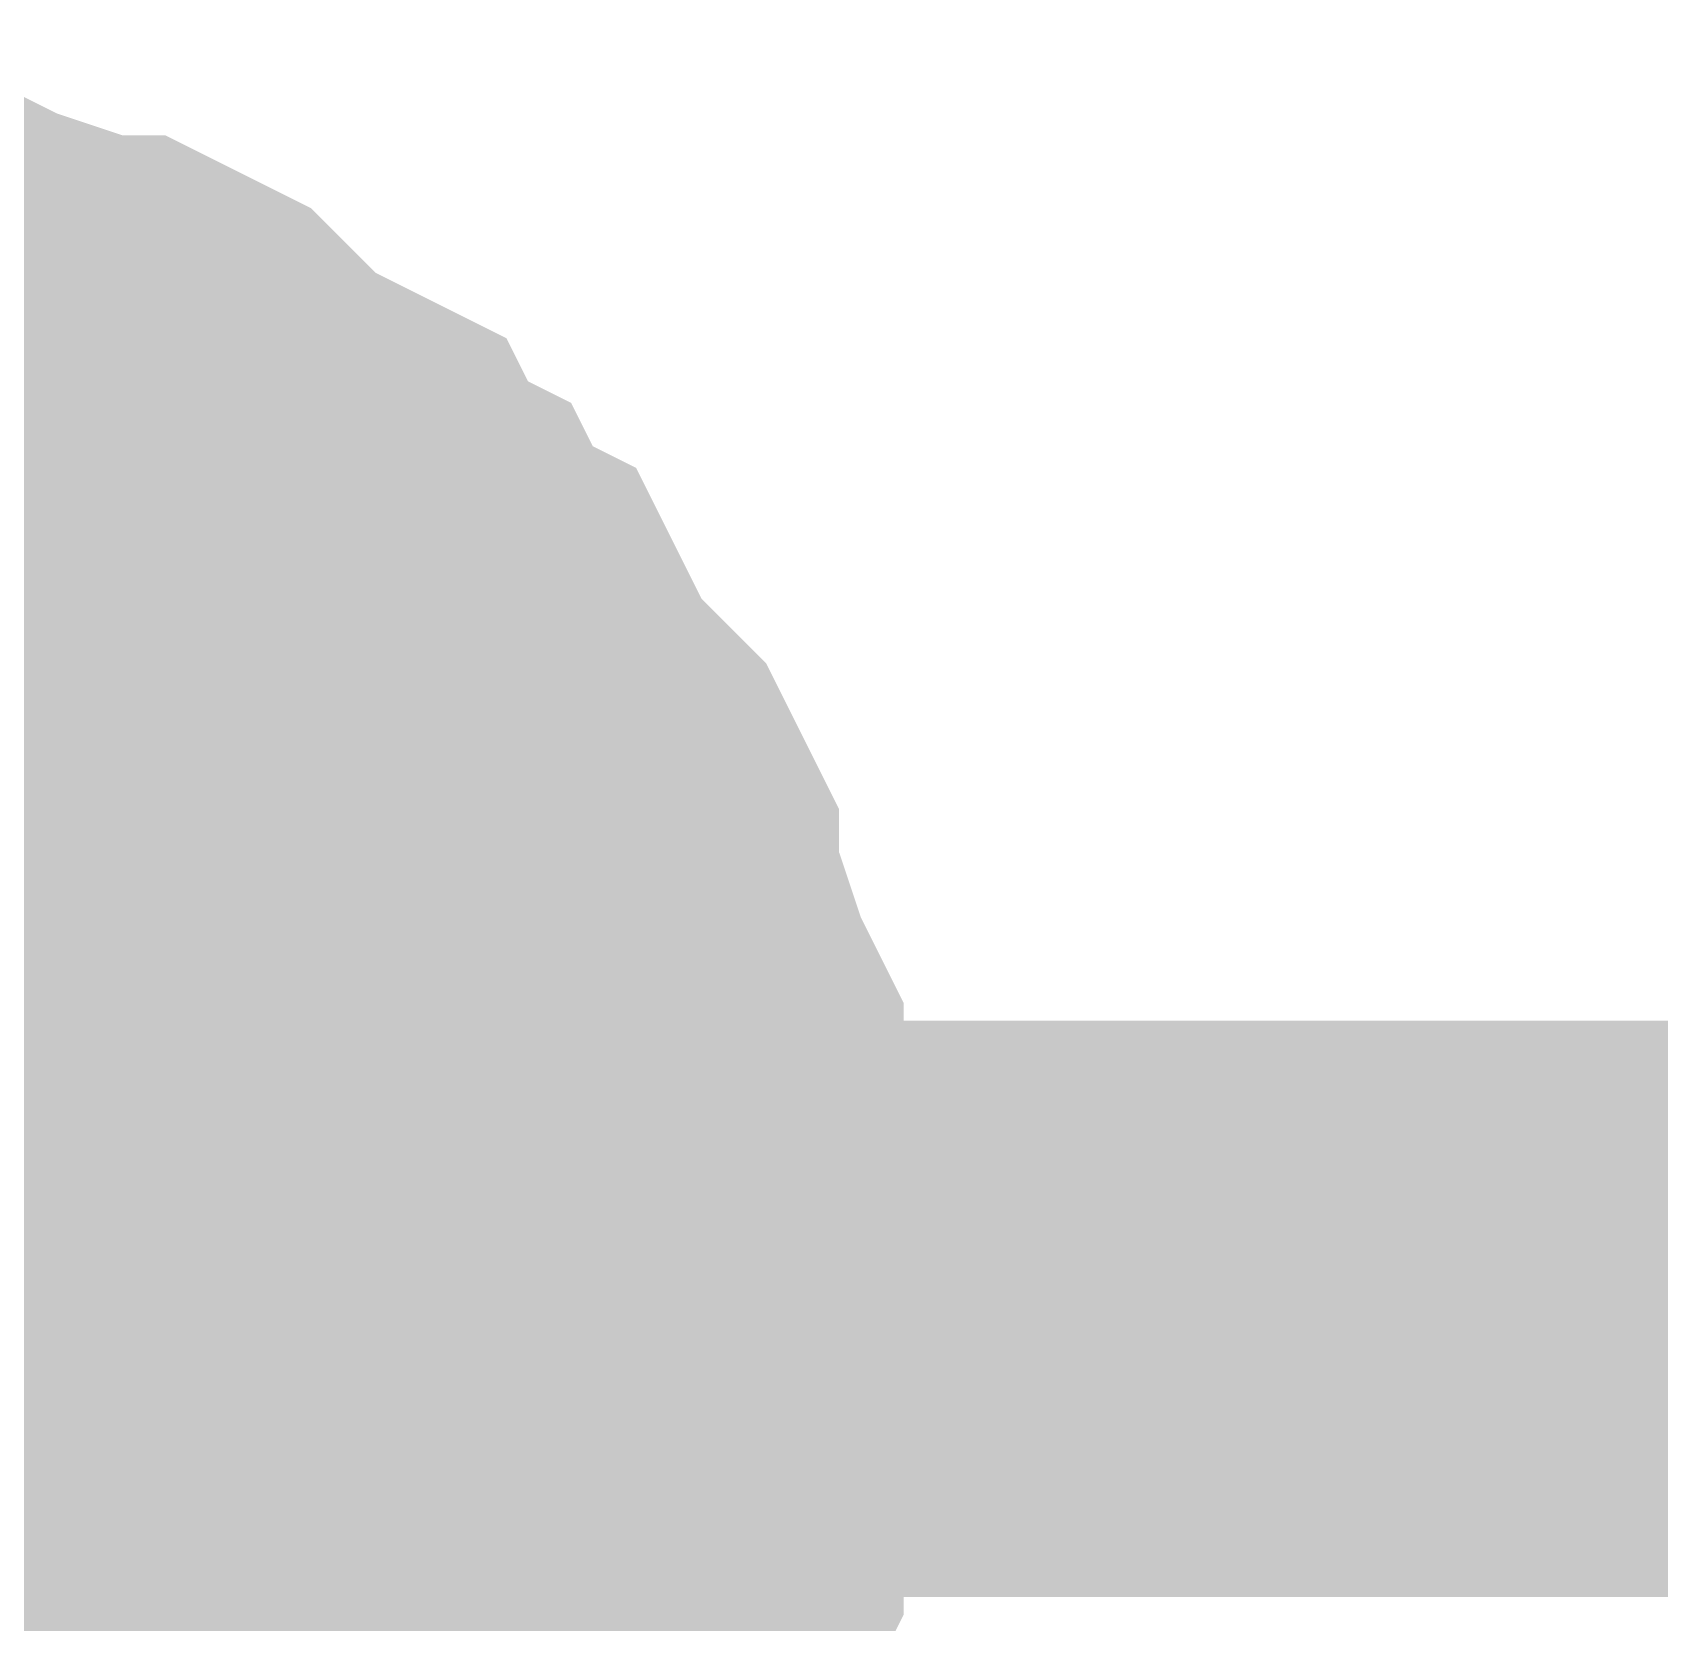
# Model space of a CAD drawing. Header units: inches. Extents: x 0 to 432, y 0 to 280.
# Drawn here: x 99.257 to 100.104, y 147.151 to 147.978 of the extents above; entities that cross this region are included whole.
import ezdxf

# ---------------------------------------------------------------- set-up
doc = ezdxf.new("R2010")
doc.units = ezdxf.units.IN
doc.layers.add('Sheet', color=255, linetype='Continuous')

msp = doc.modelspace()

# ---------------------------------------------------------------- linework, layer by layer
at = {"layer": 'Sheet'}
for points in [[(127.00859, 152.38979, 0.29972, 0.29972, 0), (127.00859, 147.31387, 0.29972, 0.29972, 0), (99.06647, 147.31387, 0.29972, 0.29972, 0)], [(99.08894, 147.81922, 0.29972, 0.29972, 0), (99.12263, 147.81922, 0.29972, 0.29972, 0), (99.14509, 147.80799, 0.29972, 0.29972, 0), (99.16755, 147.80799, 0.29972, 0.29972, 0), (99.19001, 147.80799, 0.29972, 0.29972, 0), (99.21247, 147.79676, 0.29972, 0.29972, 0), (99.24617, 147.78553, 0.29972, 0.29972, 0), (99.26863, 147.7743, 0.29972, 0.29972, 0), (99.29109, 147.7743, 0.29972, 0.29972, 0), (99.31355, 147.76307, 0.29972, 0.29972, 0), (99.32478, 147.75184, 0.29972, 0.29972, 0), (99.34724, 147.72938, 0.29972, 0.29972, 0), (99.3697, 147.71815, 0.29972, 0.29972, 0), (99.39217, 147.70692, 0.29972, 0.29972, 0), (99.4034, 147.68446, 0.29972, 0.29972, 0), (99.42586, 147.67323, 0.29972, 0.29972, 0), (99.43709, 147.65077, 0.29972, 0.29972, 0), (99.45955, 147.63954, 0.29972, 0.29972, 0), (99.47078, 147.61708, 0.29972, 0.29972, 0), (99.48201, 147.59462, 0.29972, 0.29972, 0), (99.50447, 147.57216, 0.29972, 0.29972, 0), (99.5157, 147.56093, 0.29972, 0.29972, 0), (99.52694, 147.53847, 0.29972, 0.29972, 0), (99.52694, 147.51601, 0.29972, 0.29972, 0), (99.53817, 147.49355, 0.29972, 0.29972, 0), (99.5494, 147.45986, 0.29972, 0.29972, 0), (99.56063, 147.4374, 0.29972, 0.29972, 0), (99.56063, 147.41494, 0.29972, 0.29972, 0), (99.56063, 147.39248, 0.29972, 0.29972, 0), (99.57186, 147.37002, 0.29972, 0.29972, 0), (99.57186, 147.33633, 0.29972, 0.29972, 0), (99.57186, 147.31387, 0.29972, 0.29972, 0)], [(99.08894, 147.81922, 0.29972, 0.29972, 0), (99.12263, 147.81922, 0.29972, 0.29972, 0), (99.14509, 147.80799, 0.29972, 0.29972, 0), (99.16755, 147.80799, 0.29972, 0.29972, 0), (99.19001, 147.80799, 0.29972, 0.29972, 0), (99.21247, 147.79676, 0.29972, 0.29972, 0), (99.24617, 147.78553, 0.29972, 0.29972, 0), (99.26863, 147.7743, 0.29972, 0.29972, 0), (99.29109, 147.7743, 0.29972, 0.29972, 0), (99.31355, 147.76307, 0.29972, 0.29972, 0), (99.32478, 147.75184, 0.29972, 0.29972, 0), (99.34724, 147.72938, 0.29972, 0.29972, 0), (99.3697, 147.71815, 0.29972, 0.29972, 0), (99.39217, 147.70692, 0.29972, 0.29972, 0), (99.4034, 147.68446, 0.29972, 0.29972, 0), (99.42586, 147.67323, 0.29972, 0.29972, 0), (99.43709, 147.65077, 0.29972, 0.29972, 0), (99.45955, 147.63954, 0.29972, 0.29972, 0), (99.47078, 147.61708, 0.29972, 0.29972, 0), (99.48201, 147.59462, 0.29972, 0.29972, 0), (99.50447, 147.57216, 0.29972, 0.29972, 0), (99.5157, 147.56093, 0.29972, 0.29972, 0), (99.52694, 147.53847, 0.29972, 0.29972, 0), (99.52694, 147.51601, 0.29972, 0.29972, 0), (99.53817, 147.49355, 0.29972, 0.29972, 0), (99.5494, 147.45986, 0.29972, 0.29972, 0), (99.56063, 147.4374, 0.29972, 0.29972, 0), (99.56063, 147.41494, 0.29972, 0.29972, 0), (99.56063, 147.39248, 0.29972, 0.29972, 0), (99.57186, 147.37002, 0.29972, 0.29972, 0), (99.57186, 147.33633, 0.29972, 0.29972, 0), (99.57186, 147.31387, 0.29972, 0.29972, 0)], [(99.08894, 147.81922, 0.29972, 0.29972, 0), (99.12263, 147.81922, 0.29972, 0.29972, 0), (99.14509, 147.80799, 0.29972, 0.29972, 0), (99.16755, 147.80799, 0.29972, 0.29972, 0), (99.19001, 147.80799, 0.29972, 0.29972, 0), (99.21247, 147.79676, 0.29972, 0.29972, 0), (99.24617, 147.78553, 0.29972, 0.29972, 0), (99.26863, 147.7743, 0.29972, 0.29972, 0), (99.29109, 147.7743, 0.29972, 0.29972, 0), (99.31355, 147.76307, 0.29972, 0.29972, 0), (99.32478, 147.75184, 0.29972, 0.29972, 0), (99.34724, 147.72938, 0.29972, 0.29972, 0), (99.3697, 147.71815, 0.29972, 0.29972, 0), (99.39217, 147.70692, 0.29972, 0.29972, 0), (99.4034, 147.68446, 0.29972, 0.29972, 0), (99.42586, 147.67323, 0.29972, 0.29972, 0), (99.43709, 147.65077, 0.29972, 0.29972, 0), (99.45955, 147.63954, 0.29972, 0.29972, 0), (99.47078, 147.61708, 0.29972, 0.29972, 0), (99.48201, 147.59462, 0.29972, 0.29972, 0), (99.50447, 147.57216, 0.29972, 0.29972, 0), (99.5157, 147.56093, 0.29972, 0.29972, 0), (99.52694, 147.53847, 0.29972, 0.29972, 0), (99.52694, 147.51601, 0.29972, 0.29972, 0), (99.53817, 147.49355, 0.29972, 0.29972, 0), (99.5494, 147.45986, 0.29972, 0.29972, 0), (99.56063, 147.4374, 0.29972, 0.29972, 0), (99.56063, 147.41494, 0.29972, 0.29972, 0), (99.56063, 147.39248, 0.29972, 0.29972, 0), (99.57186, 147.37002, 0.29972, 0.29972, 0), (99.57186, 147.33633, 0.29972, 0.29972, 0), (99.57186, 147.31387, 0.29972, 0.29972, 0)], [(99.08894, 147.81922, 0.29972, 0.29972, 0), (99.12263, 147.81922, 0.29972, 0.29972, 0), (99.14509, 147.80799, 0.29972, 0.29972, 0), (99.16755, 147.80799, 0.29972, 0.29972, 0), (99.19001, 147.80799, 0.29972, 0.29972, 0), (99.21247, 147.79676, 0.29972, 0.29972, 0), (99.24617, 147.78553, 0.29972, 0.29972, 0), (99.26863, 147.7743, 0.29972, 0.29972, 0), (99.29109, 147.7743, 0.29972, 0.29972, 0), (99.31355, 147.76307, 0.29972, 0.29972, 0), (99.32478, 147.75184, 0.29972, 0.29972, 0), (99.34724, 147.72938, 0.29972, 0.29972, 0), (99.3697, 147.71815, 0.29972, 0.29972, 0), (99.39217, 147.70692, 0.29972, 0.29972, 0), (99.4034, 147.68446, 0.29972, 0.29972, 0), (99.42586, 147.67323, 0.29972, 0.29972, 0), (99.43709, 147.65077, 0.29972, 0.29972, 0), (99.45955, 147.63954, 0.29972, 0.29972, 0), (99.47078, 147.61708, 0.29972, 0.29972, 0), (99.48201, 147.59462, 0.29972, 0.29972, 0), (99.50447, 147.57216, 0.29972, 0.29972, 0), (99.5157, 147.56093, 0.29972, 0.29972, 0), (99.52694, 147.53847, 0.29972, 0.29972, 0), (99.52694, 147.51601, 0.29972, 0.29972, 0), (99.53817, 147.49355, 0.29972, 0.29972, 0), (99.5494, 147.45986, 0.29972, 0.29972, 0), (99.56063, 147.4374, 0.29972, 0.29972, 0), (99.56063, 147.41494, 0.29972, 0.29972, 0), (99.56063, 147.39248, 0.29972, 0.29972, 0), (99.57186, 147.37002, 0.29972, 0.29972, 0), (99.57186, 147.33633, 0.29972, 0.29972, 0), (99.57186, 147.31387, 0.29972, 0.29972, 0)], [(99.08894, 147.81922, 0.29972, 0.29972, 0), (99.12263, 147.81922, 0.29972, 0.29972, 0), (99.14509, 147.80799, 0.29972, 0.29972, 0), (99.16755, 147.80799, 0.29972, 0.29972, 0), (99.19001, 147.80799, 0.29972, 0.29972, 0), (99.21247, 147.79676, 0.29972, 0.29972, 0), (99.24617, 147.78553, 0.29972, 0.29972, 0), (99.26863, 147.7743, 0.29972, 0.29972, 0), (99.29109, 147.7743, 0.29972, 0.29972, 0), (99.31355, 147.76307, 0.29972, 0.29972, 0), (99.32478, 147.75184, 0.29972, 0.29972, 0), (99.34724, 147.72938, 0.29972, 0.29972, 0), (99.3697, 147.71815, 0.29972, 0.29972, 0), (99.39217, 147.70692, 0.29972, 0.29972, 0), (99.4034, 147.68446, 0.29972, 0.29972, 0), (99.42586, 147.67323, 0.29972, 0.29972, 0), (99.43709, 147.65077, 0.29972, 0.29972, 0), (99.45955, 147.63954, 0.29972, 0.29972, 0), (99.47078, 147.61708, 0.29972, 0.29972, 0), (99.48201, 147.59462, 0.29972, 0.29972, 0), (99.50447, 147.57216, 0.29972, 0.29972, 0), (99.5157, 147.56093, 0.29972, 0.29972, 0), (99.52694, 147.53847, 0.29972, 0.29972, 0), (99.52694, 147.51601, 0.29972, 0.29972, 0), (99.53817, 147.49355, 0.29972, 0.29972, 0), (99.5494, 147.45986, 0.29972, 0.29972, 0), (99.56063, 147.4374, 0.29972, 0.29972, 0), (99.56063, 147.41494, 0.29972, 0.29972, 0), (99.56063, 147.39248, 0.29972, 0.29972, 0), (99.57186, 147.37002, 0.29972, 0.29972, 0), (99.57186, 147.33633, 0.29972, 0.29972, 0), (99.57186, 147.31387, 0.29972, 0.29972, 0)], [(99.08894, 147.81922, 0.29972, 0.29972, 0), (99.12263, 147.81922, 0.29972, 0.29972, 0), (99.14509, 147.80799, 0.29972, 0.29972, 0), (99.16755, 147.80799, 0.29972, 0.29972, 0), (99.19001, 147.80799, 0.29972, 0.29972, 0), (99.21247, 147.79676, 0.29972, 0.29972, 0), (99.24617, 147.78553, 0.29972, 0.29972, 0), (99.26863, 147.7743, 0.29972, 0.29972, 0), (99.29109, 147.7743, 0.29972, 0.29972, 0), (99.31355, 147.76307, 0.29972, 0.29972, 0), (99.32478, 147.75184, 0.29972, 0.29972, 0), (99.34724, 147.72938, 0.29972, 0.29972, 0), (99.3697, 147.71815, 0.29972, 0.29972, 0), (99.39217, 147.70692, 0.29972, 0.29972, 0), (99.4034, 147.68446, 0.29972, 0.29972, 0), (99.42586, 147.67323, 0.29972, 0.29972, 0), (99.43709, 147.65077, 0.29972, 0.29972, 0), (99.45955, 147.63954, 0.29972, 0.29972, 0), (99.47078, 147.61708, 0.29972, 0.29972, 0), (99.48201, 147.59462, 0.29972, 0.29972, 0), (99.50447, 147.57216, 0.29972, 0.29972, 0), (99.5157, 147.56093, 0.29972, 0.29972, 0), (99.52694, 147.53847, 0.29972, 0.29972, 0), (99.52694, 147.51601, 0.29972, 0.29972, 0), (99.53817, 147.49355, 0.29972, 0.29972, 0), (99.5494, 147.45986, 0.29972, 0.29972, 0), (99.56063, 147.4374, 0.29972, 0.29972, 0), (99.56063, 147.41494, 0.29972, 0.29972, 0), (99.56063, 147.39248, 0.29972, 0.29972, 0), (99.57186, 147.37002, 0.29972, 0.29972, 0), (99.57186, 147.33633, 0.29972, 0.29972, 0), (99.57186, 147.31387, 0.29972, 0.29972, 0)], [(99.19001, 147.80799, 0.09906, 0.09906, 0), (99.21247, 147.79676, 0.09906, 0.09906, 0), (99.24617, 147.78553, 0.09906, 0.09906, 0), (99.26863, 147.7743, 0.09906, 0.09906, 0), (99.29109, 147.7743, 0.09906, 0.09906, 0), (99.31355, 147.76307, 0.09906, 0.09906, 0), (99.32478, 147.75184, 0.09906, 0.09906, 0), (99.34724, 147.72938, 0.09906, 0.09906, 0), (99.3697, 147.71815, 0.09906, 0.09906, 0), (99.39217, 147.70692, 0.09906, 0.09906, 0), (99.4034, 147.68446, 0.09906, 0.09906, 0), (99.42586, 147.67323, 0.09906, 0.09906, 0), (99.43709, 147.65077, 0.09906, 0.09906, 0), (99.45955, 147.63954, 0.09906, 0.09906, 0), (99.47078, 147.61708, 0.09906, 0.09906, 0), (99.48201, 147.59462, 0.09906, 0.09906, 0), (99.50447, 147.57216, 0.09906, 0.09906, 0), (99.5157, 147.56093, 0.09906, 0.09906, 0), (99.52694, 147.53847, 0.09906, 0.09906, 0), (99.52694, 147.51601, 0.09906, 0.09906, 0), (99.53817, 147.49355, 0.09906, 0.09906, 0), (99.5494, 147.45986, 0.09906, 0.09906, 0), (99.56063, 147.4374, 0.09906, 0.09906, 0), (99.56063, 147.41494, 0.09906, 0.09906, 0), (99.56063, 147.39248, 0.09906, 0.09906, 0), (99.57186, 147.37002, 0.09906, 0.09906, 0), (99.57186, 147.33633, 0.09906, 0.09906, 0), (99.57186, 147.31387, 0.09906, 0.09906, 0)], [(99.19001, 147.80799, 0.09906, 0.09906, 0), (99.21247, 147.79676, 0.09906, 0.09906, 0), (99.24617, 147.78553, 0.09906, 0.09906, 0), (99.26863, 147.7743, 0.09906, 0.09906, 0), (99.29109, 147.7743, 0.09906, 0.09906, 0), (99.31355, 147.76307, 0.09906, 0.09906, 0), (99.32478, 147.75184, 0.09906, 0.09906, 0), (99.34724, 147.72938, 0.09906, 0.09906, 0), (99.3697, 147.71815, 0.09906, 0.09906, 0), (99.39217, 147.70692, 0.09906, 0.09906, 0), (99.4034, 147.68446, 0.09906, 0.09906, 0), (99.42586, 147.67323, 0.09906, 0.09906, 0), (99.43709, 147.65077, 0.09906, 0.09906, 0), (99.45955, 147.63954, 0.09906, 0.09906, 0), (99.47078, 147.61708, 0.09906, 0.09906, 0), (99.48201, 147.59462, 0.09906, 0.09906, 0), (99.50447, 147.57216, 0.09906, 0.09906, 0), (99.5157, 147.56093, 0.09906, 0.09906, 0), (99.52694, 147.53847, 0.09906, 0.09906, 0), (99.52694, 147.51601, 0.09906, 0.09906, 0), (99.53817, 147.49355, 0.09906, 0.09906, 0), (99.5494, 147.45986, 0.09906, 0.09906, 0), (99.56063, 147.4374, 0.09906, 0.09906, 0), (99.56063, 147.41494, 0.09906, 0.09906, 0), (99.56063, 147.39248, 0.09906, 0.09906, 0), (99.57186, 147.37002, 0.09906, 0.09906, 0), (99.57186, 147.33633, 0.09906, 0.09906, 0), (99.57186, 147.31387, 0.09906, 0.09906, 0)], [(99.19001, 147.80799, 0.09906, 0.09906, 0), (99.21247, 147.79676, 0.09906, 0.09906, 0), (99.24617, 147.78553, 0.09906, 0.09906, 0), (99.26863, 147.7743, 0.09906, 0.09906, 0), (99.29109, 147.7743, 0.09906, 0.09906, 0), (99.31355, 147.76307, 0.09906, 0.09906, 0), (99.32478, 147.75184, 0.09906, 0.09906, 0), (99.34724, 147.72938, 0.09906, 0.09906, 0), (99.3697, 147.71815, 0.09906, 0.09906, 0), (99.39217, 147.70692, 0.09906, 0.09906, 0), (99.4034, 147.68446, 0.09906, 0.09906, 0), (99.42586, 147.67323, 0.09906, 0.09906, 0), (99.43709, 147.65077, 0.09906, 0.09906, 0), (99.45955, 147.63954, 0.09906, 0.09906, 0), (99.47078, 147.61708, 0.09906, 0.09906, 0), (99.48201, 147.59462, 0.09906, 0.09906, 0), (99.50447, 147.57216, 0.09906, 0.09906, 0), (99.5157, 147.56093, 0.09906, 0.09906, 0), (99.52694, 147.53847, 0.09906, 0.09906, 0), (99.52694, 147.51601, 0.09906, 0.09906, 0), (99.53817, 147.49355, 0.09906, 0.09906, 0), (99.5494, 147.45986, 0.09906, 0.09906, 0), (99.56063, 147.4374, 0.09906, 0.09906, 0), (99.56063, 147.41494, 0.09906, 0.09906, 0), (99.56063, 147.39248, 0.09906, 0.09906, 0), (99.57186, 147.37002, 0.09906, 0.09906, 0), (99.57186, 147.33633, 0.09906, 0.09906, 0), (99.57186, 147.31387, 0.09906, 0.09906, 0)], [(99.19001, 147.80799, 0.09906, 0.09906, 0), (99.21247, 147.79676, 0.09906, 0.09906, 0), (99.24617, 147.78553, 0.09906, 0.09906, 0), (99.26863, 147.7743, 0.09906, 0.09906, 0), (99.29109, 147.7743, 0.09906, 0.09906, 0), (99.31355, 147.76307, 0.09906, 0.09906, 0), (99.32478, 147.75184, 0.09906, 0.09906, 0), (99.34724, 147.72938, 0.09906, 0.09906, 0), (99.3697, 147.71815, 0.09906, 0.09906, 0), (99.39217, 147.70692, 0.09906, 0.09906, 0), (99.4034, 147.68446, 0.09906, 0.09906, 0), (99.42586, 147.67323, 0.09906, 0.09906, 0), (99.43709, 147.65077, 0.09906, 0.09906, 0), (99.45955, 147.63954, 0.09906, 0.09906, 0), (99.47078, 147.61708, 0.09906, 0.09906, 0), (99.48201, 147.59462, 0.09906, 0.09906, 0), (99.50447, 147.57216, 0.09906, 0.09906, 0), (99.5157, 147.56093, 0.09906, 0.09906, 0), (99.52694, 147.53847, 0.09906, 0.09906, 0), (99.52694, 147.51601, 0.09906, 0.09906, 0), (99.53817, 147.49355, 0.09906, 0.09906, 0), (99.5494, 147.45986, 0.09906, 0.09906, 0), (99.56063, 147.4374, 0.09906, 0.09906, 0), (99.56063, 147.41494, 0.09906, 0.09906, 0), (99.56063, 147.39248, 0.09906, 0.09906, 0), (99.57186, 147.37002, 0.09906, 0.09906, 0), (99.57186, 147.33633, 0.09906, 0.09906, 0), (99.57186, 147.31387, 0.09906, 0.09906, 0)], [(99.19001, 147.80799, 0.09906, 0.09906, 0), (99.21247, 147.79676, 0.09906, 0.09906, 0), (99.24617, 147.78553, 0.09906, 0.09906, 0), (99.26863, 147.7743, 0.09906, 0.09906, 0), (99.29109, 147.7743, 0.09906, 0.09906, 0), (99.31355, 147.76307, 0.09906, 0.09906, 0), (99.32478, 147.75184, 0.09906, 0.09906, 0), (99.34724, 147.72938, 0.09906, 0.09906, 0), (99.3697, 147.71815, 0.09906, 0.09906, 0), (99.39217, 147.70692, 0.09906, 0.09906, 0), (99.4034, 147.68446, 0.09906, 0.09906, 0), (99.42586, 147.67323, 0.09906, 0.09906, 0), (99.43709, 147.65077, 0.09906, 0.09906, 0), (99.45955, 147.63954, 0.09906, 0.09906, 0), (99.47078, 147.61708, 0.09906, 0.09906, 0), (99.48201, 147.59462, 0.09906, 0.09906, 0), (99.50447, 147.57216, 0.09906, 0.09906, 0), (99.5157, 147.56093, 0.09906, 0.09906, 0), (99.52694, 147.53847, 0.09906, 0.09906, 0), (99.52694, 147.51601, 0.09906, 0.09906, 0), (99.53817, 147.49355, 0.09906, 0.09906, 0), (99.5494, 147.45986, 0.09906, 0.09906, 0), (99.56063, 147.4374, 0.09906, 0.09906, 0), (99.56063, 147.41494, 0.09906, 0.09906, 0), (99.56063, 147.39248, 0.09906, 0.09906, 0), (99.57186, 147.37002, 0.09906, 0.09906, 0), (99.57186, 147.33633, 0.09906, 0.09906, 0), (99.57186, 147.31387, 0.09906, 0.09906, 0)], [(99.19001, 147.80799, 0.09906, 0.09906, 0), (99.21247, 147.79676, 0.09906, 0.09906, 0), (99.24617, 147.78553, 0.09906, 0.09906, 0), (99.26863, 147.7743, 0.09906, 0.09906, 0), (99.29109, 147.7743, 0.09906, 0.09906, 0), (99.31355, 147.76307, 0.09906, 0.09906, 0), (99.32478, 147.75184, 0.09906, 0.09906, 0), (99.34724, 147.72938, 0.09906, 0.09906, 0), (99.3697, 147.71815, 0.09906, 0.09906, 0), (99.39217, 147.70692, 0.09906, 0.09906, 0), (99.4034, 147.68446, 0.09906, 0.09906, 0), (99.42586, 147.67323, 0.09906, 0.09906, 0), (99.43709, 147.65077, 0.09906, 0.09906, 0), (99.45955, 147.63954, 0.09906, 0.09906, 0), (99.47078, 147.61708, 0.09906, 0.09906, 0), (99.48201, 147.59462, 0.09906, 0.09906, 0), (99.50447, 147.57216, 0.09906, 0.09906, 0), (99.5157, 147.56093, 0.09906, 0.09906, 0), (99.52694, 147.53847, 0.09906, 0.09906, 0), (99.52694, 147.51601, 0.09906, 0.09906, 0), (99.53817, 147.49355, 0.09906, 0.09906, 0), (99.5494, 147.45986, 0.09906, 0.09906, 0), (99.56063, 147.4374, 0.09906, 0.09906, 0), (99.56063, 147.41494, 0.09906, 0.09906, 0), (99.56063, 147.39248, 0.09906, 0.09906, 0), (99.57186, 147.37002, 0.09906, 0.09906, 0), (99.57186, 147.33633, 0.09906, 0.09906, 0), (99.57186, 147.31387, 0.09906, 0.09906, 0)], [(99.57186, 147.31387, 0.29972, 0.29972, 0), (99.57186, 147.29141, 0.29972, 0.29972, 0), (99.57186, 147.25773, 0.29972, 0.29972, 0), (99.56063, 147.23527, 0.29972, 0.29972, 0), (99.56063, 147.21281, 0.29972, 0.29972, 0), (99.56063, 147.19035, 0.29972, 0.29972, 0), (99.5494, 147.16789, 0.29972, 0.29972, 0), (99.53817, 147.1342, 0.29972, 0.29972, 0), (99.52694, 147.11174, 0.29972, 0.29972, 0), (99.52694, 147.08928, 0.29972, 0.29972, 0), (99.5157, 147.06682, 0.29972, 0.29972, 0), (99.50447, 147.05559, 0.29972, 0.29972, 0), (99.48201, 147.03313, 0.29972, 0.29972, 0), (99.47078, 147.01067, 0.29972, 0.29972, 0), (99.45955, 146.98821, 0.29972, 0.29972, 0)], [(99.57186, 147.31387, 0.29972, 0.29972, 0), (99.57186, 147.29141, 0.29972, 0.29972, 0), (99.57186, 147.25773, 0.29972, 0.29972, 0), (99.56063, 147.23527, 0.29972, 0.29972, 0), (99.56063, 147.21281, 0.29972, 0.29972, 0), (99.56063, 147.19035, 0.29972, 0.29972, 0), (99.5494, 147.16789, 0.29972, 0.29972, 0), (99.53817, 147.1342, 0.29972, 0.29972, 0), (99.52694, 147.11174, 0.29972, 0.29972, 0), (99.52694, 147.08928, 0.29972, 0.29972, 0), (99.5157, 147.06682, 0.29972, 0.29972, 0), (99.50447, 147.05559, 0.29972, 0.29972, 0), (99.48201, 147.03313, 0.29972, 0.29972, 0), (99.47078, 147.01067, 0.29972, 0.29972, 0), (99.45955, 146.98821, 0.29972, 0.29972, 0)], [(99.57186, 147.31387, 0.29972, 0.29972, 0), (99.57186, 147.29141, 0.29972, 0.29972, 0), (99.57186, 147.25773, 0.29972, 0.29972, 0), (99.56063, 147.23527, 0.29972, 0.29972, 0), (99.56063, 147.21281, 0.29972, 0.29972, 0), (99.56063, 147.19035, 0.29972, 0.29972, 0), (99.5494, 147.16789, 0.29972, 0.29972, 0), (99.53817, 147.1342, 0.29972, 0.29972, 0), (99.52694, 147.11174, 0.29972, 0.29972, 0), (99.52694, 147.08928, 0.29972, 0.29972, 0), (99.5157, 147.06682, 0.29972, 0.29972, 0), (99.50447, 147.05559, 0.29972, 0.29972, 0), (99.48201, 147.03313, 0.29972, 0.29972, 0), (99.47078, 147.01067, 0.29972, 0.29972, 0), (99.45955, 146.98821, 0.29972, 0.29972, 0)], [(99.57186, 147.31387, 0.29972, 0.29972, 0), (99.57186, 147.29141, 0.29972, 0.29972, 0), (99.57186, 147.25773, 0.29972, 0.29972, 0), (99.56063, 147.23527, 0.29972, 0.29972, 0), (99.56063, 147.21281, 0.29972, 0.29972, 0), (99.56063, 147.19035, 0.29972, 0.29972, 0), (99.5494, 147.16789, 0.29972, 0.29972, 0), (99.53817, 147.1342, 0.29972, 0.29972, 0), (99.52694, 147.11174, 0.29972, 0.29972, 0), (99.52694, 147.08928, 0.29972, 0.29972, 0), (99.5157, 147.06682, 0.29972, 0.29972, 0), (99.50447, 147.05559, 0.29972, 0.29972, 0), (99.48201, 147.03313, 0.29972, 0.29972, 0), (99.47078, 147.01067, 0.29972, 0.29972, 0), (99.45955, 146.98821, 0.29972, 0.29972, 0)], [(99.57186, 147.31387, 0.29972, 0.29972, 0), (99.57186, 147.29141, 0.29972, 0.29972, 0), (99.57186, 147.25773, 0.29972, 0.29972, 0), (99.56063, 147.23527, 0.29972, 0.29972, 0), (99.56063, 147.21281, 0.29972, 0.29972, 0), (99.56063, 147.19035, 0.29972, 0.29972, 0), (99.5494, 147.16789, 0.29972, 0.29972, 0), (99.53817, 147.1342, 0.29972, 0.29972, 0), (99.52694, 147.11174, 0.29972, 0.29972, 0), (99.52694, 147.08928, 0.29972, 0.29972, 0), (99.5157, 147.06682, 0.29972, 0.29972, 0), (99.50447, 147.05559, 0.29972, 0.29972, 0), (99.48201, 147.03313, 0.29972, 0.29972, 0), (99.47078, 147.01067, 0.29972, 0.29972, 0), (99.45955, 146.98821, 0.29972, 0.29972, 0)], [(99.57186, 147.31387, 0.29972, 0.29972, 0), (99.57186, 147.29141, 0.29972, 0.29972, 0), (99.57186, 147.25773, 0.29972, 0.29972, 0), (99.56063, 147.23527, 0.29972, 0.29972, 0), (99.56063, 147.21281, 0.29972, 0.29972, 0), (99.56063, 147.19035, 0.29972, 0.29972, 0), (99.5494, 147.16789, 0.29972, 0.29972, 0), (99.53817, 147.1342, 0.29972, 0.29972, 0), (99.52694, 147.11174, 0.29972, 0.29972, 0), (99.52694, 147.08928, 0.29972, 0.29972, 0), (99.5157, 147.06682, 0.29972, 0.29972, 0), (99.50447, 147.05559, 0.29972, 0.29972, 0), (99.48201, 147.03313, 0.29972, 0.29972, 0), (99.47078, 147.01067, 0.29972, 0.29972, 0), (99.45955, 146.98821, 0.29972, 0.29972, 0)], [(99.57186, 147.31387, 0.29972, 0.29972, 0), (99.57186, 147.31387, 0.29972, 0.29972, 0), (99.57186, 147.31387, 0.29972, 0.29972, 0), (99.57186, 147.31387, 0.29972, 0.29972, 0), (99.57186, 147.31387, 0.29972, 0.29972, 0), (99.57186, 147.31387, 0.29972, 0.29972, 0), (99.57186, 147.31387, 0.29972, 0.29972, 0), (99.57186, 147.31387, 0.29972, 0.29972, 0), (99.57186, 147.31387, 0.29972, 0.29972, 0), (99.57186, 147.31387, 0.29972, 0.29972, 0), (99.57186, 147.31387, 0.29972, 0.29972, 0), (99.57186, 147.31387, 0.29972, 0.29972, 0), (99.57186, 147.31387, 0.29972, 0.29972, 0), (99.57186, 147.31387, 0.29972, 0.29972, 0), (99.57186, 147.31387, 0.29972, 0.29972, 0), (99.57186, 147.31387, 0.29972, 0.29972, 0), (99.57186, 147.31387, 0.29972, 0.29972, 0), (99.57186, 147.31387, 0.29972, 0.29972, 0), (99.57186, 147.31387, 0.29972, 0.29972, 0), (99.57186, 147.31387, 0.29972, 0.29972, 0), (99.57186, 147.31387, 0.29972, 0.29972, 0), (99.57186, 147.31387, 0.29972, 0.29972, 0), (99.57186, 147.31387, 0.29972, 0.29972, 0), (99.57186, 147.31387, 0.29972, 0.29972, 0), (99.57186, 147.31387, 0.29972, 0.29972, 0), (99.57186, 147.31387, 0.29972, 0.29972, 0), (99.57186, 147.31387, 0.29972, 0.29972, 0), (99.57186, 147.31387, 0.29972, 0.29972, 0), (99.57186, 147.31387, 0.29972, 0.29972, 0), (99.57186, 147.31387, 0.29972, 0.29972, 0), (99.57186, 147.31387, 0.29972, 0.29972, 0), (99.57186, 147.31387, 0.29972, 0.29972, 0), (99.57186, 147.31387, 0.29972, 0.29972, 0)], [(99.57186, 147.31387, 0.29972, 0.29972, 0), (99.57186, 147.31387, 0.29972, 0.29972, 0)], [(99.57186, 147.31387, 0.29972, 0.29972, 0), (99.57186, 147.31387, 0.29972, 0.29972, 0), (99.57186, 147.31387, 0.29972, 0.29972, 0), (99.57186, 147.31387, 0.29972, 0.29972, 0), (99.57186, 147.31387, 0.29972, 0.29972, 0), (99.57186, 147.31387, 0.29972, 0.29972, 0), (99.57186, 147.31387, 0.29972, 0.29972, 0), (99.57186, 147.31387, 0.29972, 0.29972, 0), (99.57186, 147.31387, 0.29972, 0.29972, 0), (99.57186, 147.31387, 0.29972, 0.29972, 0), (99.57186, 147.31387, 0.29972, 0.29972, 0), (99.57186, 147.31387, 0.29972, 0.29972, 0), (99.57186, 147.31387, 0.29972, 0.29972, 0), (99.57186, 147.31387, 0.29972, 0.29972, 0), (99.57186, 147.31387, 0.29972, 0.29972, 0), (99.57186, 147.31387, 0.29972, 0.29972, 0), (99.57186, 147.31387, 0.29972, 0.29972, 0), (99.57186, 147.31387, 0.29972, 0.29972, 0), (99.57186, 147.31387, 0.29972, 0.29972, 0), (99.57186, 147.31387, 0.29972, 0.29972, 0), (99.57186, 147.31387, 0.29972, 0.29972, 0), (99.57186, 147.31387, 0.29972, 0.29972, 0), (99.57186, 147.31387, 0.29972, 0.29972, 0), (99.57186, 147.31387, 0.29972, 0.29972, 0), (99.57186, 147.31387, 0.29972, 0.29972, 0), (99.57186, 147.31387, 0.29972, 0.29972, 0), (99.57186, 147.31387, 0.29972, 0.29972, 0), (99.57186, 147.31387, 0.29972, 0.29972, 0), (99.57186, 147.31387, 0.29972, 0.29972, 0), (99.57186, 147.31387, 0.29972, 0.29972, 0), (99.57186, 147.31387, 0.29972, 0.29972, 0), (99.57186, 147.31387, 0.29972, 0.29972, 0), (99.57186, 147.31387, 0.29972, 0.29972, 0)], [(99.57186, 147.31387, 0.29972, 0.29972, 0), (99.57186, 147.31387, 0.29972, 0.29972, 0)], [(99.57186, 147.31387, 0.29972, 0.29972, 0), (99.57186, 147.31387, 0.29972, 0.29972, 0), (99.57186, 147.31387, 0.29972, 0.29972, 0), (99.57186, 147.31387, 0.29972, 0.29972, 0), (99.57186, 147.31387, 0.29972, 0.29972, 0), (99.57186, 147.31387, 0.29972, 0.29972, 0), (99.57186, 147.31387, 0.29972, 0.29972, 0), (99.57186, 147.31387, 0.29972, 0.29972, 0), (99.57186, 147.31387, 0.29972, 0.29972, 0), (99.57186, 147.31387, 0.29972, 0.29972, 0), (99.57186, 147.31387, 0.29972, 0.29972, 0), (99.57186, 147.31387, 0.29972, 0.29972, 0), (99.57186, 147.31387, 0.29972, 0.29972, 0), (99.57186, 147.31387, 0.29972, 0.29972, 0), (99.57186, 147.31387, 0.29972, 0.29972, 0), (99.57186, 147.31387, 0.29972, 0.29972, 0), (99.57186, 147.31387, 0.29972, 0.29972, 0), (99.57186, 147.31387, 0.29972, 0.29972, 0), (99.57186, 147.31387, 0.29972, 0.29972, 0), (99.57186, 147.31387, 0.29972, 0.29972, 0), (99.57186, 147.31387, 0.29972, 0.29972, 0), (99.57186, 147.31387, 0.29972, 0.29972, 0), (99.57186, 147.31387, 0.29972, 0.29972, 0), (99.57186, 147.31387, 0.29972, 0.29972, 0), (99.57186, 147.31387, 0.29972, 0.29972, 0), (99.57186, 147.31387, 0.29972, 0.29972, 0), (99.57186, 147.31387, 0.29972, 0.29972, 0), (99.57186, 147.31387, 0.29972, 0.29972, 0), (99.57186, 147.31387, 0.29972, 0.29972, 0), (99.57186, 147.31387, 0.29972, 0.29972, 0), (99.57186, 147.31387, 0.29972, 0.29972, 0), (99.57186, 147.31387, 0.29972, 0.29972, 0), (99.57186, 147.31387, 0.29972, 0.29972, 0)], [(99.57186, 147.31387, 0.29972, 0.29972, 0), (99.57186, 147.31387, 0.29972, 0.29972, 0)], [(99.57186, 147.31387, 0.29972, 0.29972, 0), (99.57186, 147.31387, 0.29972, 0.29972, 0), (99.57186, 147.31387, 0.29972, 0.29972, 0), (99.57186, 147.31387, 0.29972, 0.29972, 0), (99.57186, 147.31387, 0.29972, 0.29972, 0), (99.57186, 147.31387, 0.29972, 0.29972, 0), (99.57186, 147.31387, 0.29972, 0.29972, 0), (99.57186, 147.31387, 0.29972, 0.29972, 0), (99.57186, 147.31387, 0.29972, 0.29972, 0), (99.57186, 147.31387, 0.29972, 0.29972, 0), (99.57186, 147.31387, 0.29972, 0.29972, 0), (99.57186, 147.31387, 0.29972, 0.29972, 0), (99.57186, 147.31387, 0.29972, 0.29972, 0), (99.57186, 147.31387, 0.29972, 0.29972, 0), (99.57186, 147.31387, 0.29972, 0.29972, 0), (99.57186, 147.31387, 0.29972, 0.29972, 0), (99.57186, 147.31387, 0.29972, 0.29972, 0), (99.57186, 147.31387, 0.29972, 0.29972, 0), (99.57186, 147.31387, 0.29972, 0.29972, 0), (99.57186, 147.31387, 0.29972, 0.29972, 0), (99.57186, 147.31387, 0.29972, 0.29972, 0), (99.57186, 147.31387, 0.29972, 0.29972, 0), (99.57186, 147.31387, 0.29972, 0.29972, 0), (99.57186, 147.31387, 0.29972, 0.29972, 0), (99.57186, 147.31387, 0.29972, 0.29972, 0), (99.57186, 147.31387, 0.29972, 0.29972, 0), (99.57186, 147.31387, 0.29972, 0.29972, 0), (99.57186, 147.31387, 0.29972, 0.29972, 0), (99.57186, 147.31387, 0.29972, 0.29972, 0), (99.57186, 147.31387, 0.29972, 0.29972, 0), (99.57186, 147.31387, 0.29972, 0.29972, 0), (99.57186, 147.31387, 0.29972, 0.29972, 0), (99.57186, 147.31387, 0.29972, 0.29972, 0)], [(99.57186, 147.31387, 0.29972, 0.29972, 0), (99.57186, 147.31387, 0.29972, 0.29972, 0)], [(99.57186, 147.31387, 0.29972, 0.29972, 0), (99.57186, 147.31387, 0.29972, 0.29972, 0), (99.57186, 147.31387, 0.29972, 0.29972, 0), (99.57186, 147.31387, 0.29972, 0.29972, 0), (99.57186, 147.31387, 0.29972, 0.29972, 0), (99.57186, 147.31387, 0.29972, 0.29972, 0), (99.57186, 147.31387, 0.29972, 0.29972, 0), (99.57186, 147.31387, 0.29972, 0.29972, 0), (99.57186, 147.31387, 0.29972, 0.29972, 0), (99.57186, 147.31387, 0.29972, 0.29972, 0), (99.57186, 147.31387, 0.29972, 0.29972, 0), (99.57186, 147.31387, 0.29972, 0.29972, 0), (99.57186, 147.31387, 0.29972, 0.29972, 0), (99.57186, 147.31387, 0.29972, 0.29972, 0), (99.57186, 147.31387, 0.29972, 0.29972, 0), (99.57186, 147.31387, 0.29972, 0.29972, 0), (99.57186, 147.31387, 0.29972, 0.29972, 0), (99.57186, 147.31387, 0.29972, 0.29972, 0), (99.57186, 147.31387, 0.29972, 0.29972, 0), (99.57186, 147.31387, 0.29972, 0.29972, 0), (99.57186, 147.31387, 0.29972, 0.29972, 0), (99.57186, 147.31387, 0.29972, 0.29972, 0), (99.57186, 147.31387, 0.29972, 0.29972, 0), (99.57186, 147.31387, 0.29972, 0.29972, 0), (99.57186, 147.31387, 0.29972, 0.29972, 0), (99.57186, 147.31387, 0.29972, 0.29972, 0), (99.57186, 147.31387, 0.29972, 0.29972, 0), (99.57186, 147.31387, 0.29972, 0.29972, 0), (99.57186, 147.31387, 0.29972, 0.29972, 0), (99.57186, 147.31387, 0.29972, 0.29972, 0), (99.57186, 147.31387, 0.29972, 0.29972, 0), (99.57186, 147.31387, 0.29972, 0.29972, 0), (99.57186, 147.31387, 0.29972, 0.29972, 0)], [(99.57186, 147.31387, 0.29972, 0.29972, 0), (99.57186, 147.31387, 0.29972, 0.29972, 0)], [(99.57186, 147.31387, 0.29972, 0.29972, 0), (99.57186, 147.31387, 0.29972, 0.29972, 0), (99.57186, 147.31387, 0.29972, 0.29972, 0), (99.57186, 147.31387, 0.29972, 0.29972, 0), (99.57186, 147.31387, 0.29972, 0.29972, 0), (99.57186, 147.31387, 0.29972, 0.29972, 0), (99.57186, 147.31387, 0.29972, 0.29972, 0), (99.57186, 147.31387, 0.29972, 0.29972, 0), (99.57186, 147.31387, 0.29972, 0.29972, 0), (99.57186, 147.31387, 0.29972, 0.29972, 0), (99.57186, 147.31387, 0.29972, 0.29972, 0), (99.57186, 147.31387, 0.29972, 0.29972, 0), (99.57186, 147.31387, 0.29972, 0.29972, 0), (99.57186, 147.31387, 0.29972, 0.29972, 0), (99.57186, 147.31387, 0.29972, 0.29972, 0), (99.57186, 147.31387, 0.29972, 0.29972, 0), (99.57186, 147.31387, 0.29972, 0.29972, 0), (99.57186, 147.31387, 0.29972, 0.29972, 0), (99.57186, 147.31387, 0.29972, 0.29972, 0), (99.57186, 147.31387, 0.29972, 0.29972, 0), (99.57186, 147.31387, 0.29972, 0.29972, 0), (99.57186, 147.31387, 0.29972, 0.29972, 0), (99.57186, 147.31387, 0.29972, 0.29972, 0), (99.57186, 147.31387, 0.29972, 0.29972, 0), (99.57186, 147.31387, 0.29972, 0.29972, 0), (99.57186, 147.31387, 0.29972, 0.29972, 0), (99.57186, 147.31387, 0.29972, 0.29972, 0), (99.57186, 147.31387, 0.29972, 0.29972, 0), (99.57186, 147.31387, 0.29972, 0.29972, 0), (99.57186, 147.31387, 0.29972, 0.29972, 0), (99.57186, 147.31387, 0.29972, 0.29972, 0), (99.57186, 147.31387, 0.29972, 0.29972, 0), (99.57186, 147.31387, 0.29972, 0.29972, 0)], [(99.57186, 147.31387, 0.29972, 0.29972, 0), (99.57186, 147.31387, 0.29972, 0.29972, 0)], [(99.57186, 147.31387, 0.09906, 0.09906, 0), (99.57186, 147.29141, 0.09906, 0.09906, 0), (99.57186, 147.25773, 0.09906, 0.09906, 0), (99.56063, 147.23527, 0.09906, 0.09906, 0), (99.56063, 147.21281, 0.09906, 0.09906, 0), (99.56063, 147.19035, 0.09906, 0.09906, 0), (99.5494, 147.16789, 0.09906, 0.09906, 0), (99.53817, 147.1342, 0.09906, 0.09906, 0), (99.52694, 147.11174, 0.09906, 0.09906, 0), (99.52694, 147.08928, 0.09906, 0.09906, 0)], [(99.57186, 147.31387, 0.09906, 0.09906, 0), (99.57186, 147.29141, 0.09906, 0.09906, 0), (99.57186, 147.25773, 0.09906, 0.09906, 0), (99.56063, 147.23527, 0.09906, 0.09906, 0), (99.56063, 147.21281, 0.09906, 0.09906, 0), (99.56063, 147.19035, 0.09906, 0.09906, 0), (99.5494, 147.16789, 0.09906, 0.09906, 0), (99.53817, 147.1342, 0.09906, 0.09906, 0), (99.52694, 147.11174, 0.09906, 0.09906, 0), (99.52694, 147.08928, 0.09906, 0.09906, 0)], [(99.57186, 147.31387, 0.09906, 0.09906, 0), (99.57186, 147.29141, 0.09906, 0.09906, 0), (99.57186, 147.25773, 0.09906, 0.09906, 0), (99.56063, 147.23527, 0.09906, 0.09906, 0), (99.56063, 147.21281, 0.09906, 0.09906, 0), (99.56063, 147.19035, 0.09906, 0.09906, 0), (99.5494, 147.16789, 0.09906, 0.09906, 0), (99.53817, 147.1342, 0.09906, 0.09906, 0), (99.52694, 147.11174, 0.09906, 0.09906, 0), (99.52694, 147.08928, 0.09906, 0.09906, 0)], [(99.57186, 147.31387, 0.09906, 0.09906, 0), (99.57186, 147.29141, 0.09906, 0.09906, 0), (99.57186, 147.25773, 0.09906, 0.09906, 0), (99.56063, 147.23527, 0.09906, 0.09906, 0), (99.56063, 147.21281, 0.09906, 0.09906, 0), (99.56063, 147.19035, 0.09906, 0.09906, 0), (99.5494, 147.16789, 0.09906, 0.09906, 0), (99.53817, 147.1342, 0.09906, 0.09906, 0), (99.52694, 147.11174, 0.09906, 0.09906, 0), (99.52694, 147.08928, 0.09906, 0.09906, 0)], [(99.57186, 147.31387, 0.09906, 0.09906, 0), (99.57186, 147.29141, 0.09906, 0.09906, 0), (99.57186, 147.25773, 0.09906, 0.09906, 0), (99.56063, 147.23527, 0.09906, 0.09906, 0), (99.56063, 147.21281, 0.09906, 0.09906, 0), (99.56063, 147.19035, 0.09906, 0.09906, 0), (99.5494, 147.16789, 0.09906, 0.09906, 0), (99.53817, 147.1342, 0.09906, 0.09906, 0), (99.52694, 147.11174, 0.09906, 0.09906, 0), (99.52694, 147.08928, 0.09906, 0.09906, 0)], [(99.57186, 147.31387, 0.09906, 0.09906, 0), (99.57186, 147.29141, 0.09906, 0.09906, 0), (99.57186, 147.25773, 0.09906, 0.09906, 0), (99.56063, 147.23527, 0.09906, 0.09906, 0), (99.56063, 147.21281, 0.09906, 0.09906, 0), (99.56063, 147.19035, 0.09906, 0.09906, 0), (99.5494, 147.16789, 0.09906, 0.09906, 0), (99.53817, 147.1342, 0.09906, 0.09906, 0), (99.52694, 147.11174, 0.09906, 0.09906, 0), (99.52694, 147.08928, 0.09906, 0.09906, 0)], [(99.57186, 147.31387, 0.09906, 0.09906, 0), (99.57186, 147.31387, 0.09906, 0.09906, 0), (99.57186, 147.31387, 0.09906, 0.09906, 0), (99.57186, 147.31387, 0.09906, 0.09906, 0), (99.57186, 147.31387, 0.09906, 0.09906, 0), (99.57186, 147.31387, 0.09906, 0.09906, 0), (99.57186, 147.31387, 0.09906, 0.09906, 0), (99.57186, 147.31387, 0.09906, 0.09906, 0), (99.57186, 147.31387, 0.09906, 0.09906, 0), (99.57186, 147.31387, 0.09906, 0.09906, 0), (99.57186, 147.31387, 0.09906, 0.09906, 0), (99.57186, 147.31387, 0.09906, 0.09906, 0), (99.57186, 147.31387, 0.09906, 0.09906, 0), (99.57186, 147.31387, 0.09906, 0.09906, 0), (99.57186, 147.31387, 0.09906, 0.09906, 0), (99.57186, 147.31387, 0.09906, 0.09906, 0), (99.57186, 147.31387, 0.09906, 0.09906, 0), (99.57186, 147.31387, 0.09906, 0.09906, 0), (99.57186, 147.31387, 0.09906, 0.09906, 0), (99.57186, 147.31387, 0.09906, 0.09906, 0), (99.57186, 147.31387, 0.09906, 0.09906, 0), (99.57186, 147.31387, 0.09906, 0.09906, 0), (99.57186, 147.31387, 0.09906, 0.09906, 0), (99.57186, 147.31387, 0.09906, 0.09906, 0), (99.57186, 147.31387, 0.09906, 0.09906, 0), (99.57186, 147.31387, 0.09906, 0.09906, 0), (99.57186, 147.31387, 0.09906, 0.09906, 0), (99.57186, 147.31387, 0.09906, 0.09906, 0), (99.57186, 147.31387, 0.09906, 0.09906, 0), (99.57186, 147.31387, 0.09906, 0.09906, 0), (99.57186, 147.31387, 0.09906, 0.09906, 0), (99.57186, 147.31387, 0.09906, 0.09906, 0), (99.57186, 147.31387, 0.09906, 0.09906, 0)], [(99.57186, 147.31387, 0.09906, 0.09906, 0), (99.57186, 147.31387, 0.09906, 0.09906, 0)], [(99.57186, 147.31387, 0.09906, 0.09906, 0), (99.57186, 147.31387, 0.09906, 0.09906, 0), (99.57186, 147.31387, 0.09906, 0.09906, 0), (99.57186, 147.31387, 0.09906, 0.09906, 0), (99.57186, 147.31387, 0.09906, 0.09906, 0), (99.57186, 147.31387, 0.09906, 0.09906, 0), (99.57186, 147.31387, 0.09906, 0.09906, 0), (99.57186, 147.31387, 0.09906, 0.09906, 0), (99.57186, 147.31387, 0.09906, 0.09906, 0), (99.57186, 147.31387, 0.09906, 0.09906, 0), (99.57186, 147.31387, 0.09906, 0.09906, 0), (99.57186, 147.31387, 0.09906, 0.09906, 0), (99.57186, 147.31387, 0.09906, 0.09906, 0), (99.57186, 147.31387, 0.09906, 0.09906, 0), (99.57186, 147.31387, 0.09906, 0.09906, 0), (99.57186, 147.31387, 0.09906, 0.09906, 0), (99.57186, 147.31387, 0.09906, 0.09906, 0), (99.57186, 147.31387, 0.09906, 0.09906, 0), (99.57186, 147.31387, 0.09906, 0.09906, 0), (99.57186, 147.31387, 0.09906, 0.09906, 0), (99.57186, 147.31387, 0.09906, 0.09906, 0), (99.57186, 147.31387, 0.09906, 0.09906, 0), (99.57186, 147.31387, 0.09906, 0.09906, 0), (99.57186, 147.31387, 0.09906, 0.09906, 0), (99.57186, 147.31387, 0.09906, 0.09906, 0), (99.57186, 147.31387, 0.09906, 0.09906, 0), (99.57186, 147.31387, 0.09906, 0.09906, 0), (99.57186, 147.31387, 0.09906, 0.09906, 0), (99.57186, 147.31387, 0.09906, 0.09906, 0), (99.57186, 147.31387, 0.09906, 0.09906, 0), (99.57186, 147.31387, 0.09906, 0.09906, 0), (99.57186, 147.31387, 0.09906, 0.09906, 0), (99.57186, 147.31387, 0.09906, 0.09906, 0)], [(99.57186, 147.31387, 0.09906, 0.09906, 0), (99.57186, 147.31387, 0.09906, 0.09906, 0)], [(99.57186, 147.31387, 0.09906, 0.09906, 0), (99.57186, 147.31387, 0.09906, 0.09906, 0), (99.57186, 147.31387, 0.09906, 0.09906, 0), (99.57186, 147.31387, 0.09906, 0.09906, 0), (99.57186, 147.31387, 0.09906, 0.09906, 0), (99.57186, 147.31387, 0.09906, 0.09906, 0), (99.57186, 147.31387, 0.09906, 0.09906, 0), (99.57186, 147.31387, 0.09906, 0.09906, 0), (99.57186, 147.31387, 0.09906, 0.09906, 0), (99.57186, 147.31387, 0.09906, 0.09906, 0), (99.57186, 147.31387, 0.09906, 0.09906, 0), (99.57186, 147.31387, 0.09906, 0.09906, 0), (99.57186, 147.31387, 0.09906, 0.09906, 0), (99.57186, 147.31387, 0.09906, 0.09906, 0), (99.57186, 147.31387, 0.09906, 0.09906, 0), (99.57186, 147.31387, 0.09906, 0.09906, 0), (99.57186, 147.31387, 0.09906, 0.09906, 0), (99.57186, 147.31387, 0.09906, 0.09906, 0), (99.57186, 147.31387, 0.09906, 0.09906, 0), (99.57186, 147.31387, 0.09906, 0.09906, 0), (99.57186, 147.31387, 0.09906, 0.09906, 0), (99.57186, 147.31387, 0.09906, 0.09906, 0), (99.57186, 147.31387, 0.09906, 0.09906, 0), (99.57186, 147.31387, 0.09906, 0.09906, 0), (99.57186, 147.31387, 0.09906, 0.09906, 0), (99.57186, 147.31387, 0.09906, 0.09906, 0), (99.57186, 147.31387, 0.09906, 0.09906, 0), (99.57186, 147.31387, 0.09906, 0.09906, 0), (99.57186, 147.31387, 0.09906, 0.09906, 0), (99.57186, 147.31387, 0.09906, 0.09906, 0), (99.57186, 147.31387, 0.09906, 0.09906, 0), (99.57186, 147.31387, 0.09906, 0.09906, 0), (99.57186, 147.31387, 0.09906, 0.09906, 0)], [(99.57186, 147.31387, 0.09906, 0.09906, 0), (99.57186, 147.31387, 0.09906, 0.09906, 0)], [(99.57186, 147.31387, 0.09906, 0.09906, 0), (99.57186, 147.31387, 0.09906, 0.09906, 0), (99.57186, 147.31387, 0.09906, 0.09906, 0), (99.57186, 147.31387, 0.09906, 0.09906, 0), (99.57186, 147.31387, 0.09906, 0.09906, 0), (99.57186, 147.31387, 0.09906, 0.09906, 0), (99.57186, 147.31387, 0.09906, 0.09906, 0), (99.57186, 147.31387, 0.09906, 0.09906, 0), (99.57186, 147.31387, 0.09906, 0.09906, 0), (99.57186, 147.31387, 0.09906, 0.09906, 0), (99.57186, 147.31387, 0.09906, 0.09906, 0), (99.57186, 147.31387, 0.09906, 0.09906, 0), (99.57186, 147.31387, 0.09906, 0.09906, 0), (99.57186, 147.31387, 0.09906, 0.09906, 0), (99.57186, 147.31387, 0.09906, 0.09906, 0), (99.57186, 147.31387, 0.09906, 0.09906, 0), (99.57186, 147.31387, 0.09906, 0.09906, 0), (99.57186, 147.31387, 0.09906, 0.09906, 0), (99.57186, 147.31387, 0.09906, 0.09906, 0), (99.57186, 147.31387, 0.09906, 0.09906, 0), (99.57186, 147.31387, 0.09906, 0.09906, 0), (99.57186, 147.31387, 0.09906, 0.09906, 0), (99.57186, 147.31387, 0.09906, 0.09906, 0), (99.57186, 147.31387, 0.09906, 0.09906, 0), (99.57186, 147.31387, 0.09906, 0.09906, 0), (99.57186, 147.31387, 0.09906, 0.09906, 0), (99.57186, 147.31387, 0.09906, 0.09906, 0), (99.57186, 147.31387, 0.09906, 0.09906, 0), (99.57186, 147.31387, 0.09906, 0.09906, 0), (99.57186, 147.31387, 0.09906, 0.09906, 0), (99.57186, 147.31387, 0.09906, 0.09906, 0), (99.57186, 147.31387, 0.09906, 0.09906, 0), (99.57186, 147.31387, 0.09906, 0.09906, 0)], [(99.57186, 147.31387, 0.09906, 0.09906, 0), (99.57186, 147.31387, 0.09906, 0.09906, 0)], [(99.57186, 147.31387, 0.09906, 0.09906, 0), (99.57186, 147.31387, 0.09906, 0.09906, 0), (99.57186, 147.31387, 0.09906, 0.09906, 0), (99.57186, 147.31387, 0.09906, 0.09906, 0), (99.57186, 147.31387, 0.09906, 0.09906, 0), (99.57186, 147.31387, 0.09906, 0.09906, 0), (99.57186, 147.31387, 0.09906, 0.09906, 0), (99.57186, 147.31387, 0.09906, 0.09906, 0), (99.57186, 147.31387, 0.09906, 0.09906, 0), (99.57186, 147.31387, 0.09906, 0.09906, 0), (99.57186, 147.31387, 0.09906, 0.09906, 0), (99.57186, 147.31387, 0.09906, 0.09906, 0), (99.57186, 147.31387, 0.09906, 0.09906, 0), (99.57186, 147.31387, 0.09906, 0.09906, 0), (99.57186, 147.31387, 0.09906, 0.09906, 0), (99.57186, 147.31387, 0.09906, 0.09906, 0), (99.57186, 147.31387, 0.09906, 0.09906, 0), (99.57186, 147.31387, 0.09906, 0.09906, 0), (99.57186, 147.31387, 0.09906, 0.09906, 0), (99.57186, 147.31387, 0.09906, 0.09906, 0), (99.57186, 147.31387, 0.09906, 0.09906, 0), (99.57186, 147.31387, 0.09906, 0.09906, 0), (99.57186, 147.31387, 0.09906, 0.09906, 0), (99.57186, 147.31387, 0.09906, 0.09906, 0), (99.57186, 147.31387, 0.09906, 0.09906, 0), (99.57186, 147.31387, 0.09906, 0.09906, 0), (99.57186, 147.31387, 0.09906, 0.09906, 0), (99.57186, 147.31387, 0.09906, 0.09906, 0), (99.57186, 147.31387, 0.09906, 0.09906, 0), (99.57186, 147.31387, 0.09906, 0.09906, 0), (99.57186, 147.31387, 0.09906, 0.09906, 0), (99.57186, 147.31387, 0.09906, 0.09906, 0), (99.57186, 147.31387, 0.09906, 0.09906, 0)], [(99.57186, 147.31387, 0.09906, 0.09906, 0), (99.57186, 147.31387, 0.09906, 0.09906, 0)], [(99.57186, 147.31387, 0.09906, 0.09906, 0), (99.57186, 147.31387, 0.09906, 0.09906, 0), (99.57186, 147.31387, 0.09906, 0.09906, 0), (99.57186, 147.31387, 0.09906, 0.09906, 0), (99.57186, 147.31387, 0.09906, 0.09906, 0), (99.57186, 147.31387, 0.09906, 0.09906, 0), (99.57186, 147.31387, 0.09906, 0.09906, 0), (99.57186, 147.31387, 0.09906, 0.09906, 0), (99.57186, 147.31387, 0.09906, 0.09906, 0), (99.57186, 147.31387, 0.09906, 0.09906, 0), (99.57186, 147.31387, 0.09906, 0.09906, 0), (99.57186, 147.31387, 0.09906, 0.09906, 0), (99.57186, 147.31387, 0.09906, 0.09906, 0), (99.57186, 147.31387, 0.09906, 0.09906, 0), (99.57186, 147.31387, 0.09906, 0.09906, 0), (99.57186, 147.31387, 0.09906, 0.09906, 0), (99.57186, 147.31387, 0.09906, 0.09906, 0), (99.57186, 147.31387, 0.09906, 0.09906, 0), (99.57186, 147.31387, 0.09906, 0.09906, 0), (99.57186, 147.31387, 0.09906, 0.09906, 0), (99.57186, 147.31387, 0.09906, 0.09906, 0), (99.57186, 147.31387, 0.09906, 0.09906, 0), (99.57186, 147.31387, 0.09906, 0.09906, 0), (99.57186, 147.31387, 0.09906, 0.09906, 0), (99.57186, 147.31387, 0.09906, 0.09906, 0), (99.57186, 147.31387, 0.09906, 0.09906, 0), (99.57186, 147.31387, 0.09906, 0.09906, 0), (99.57186, 147.31387, 0.09906, 0.09906, 0), (99.57186, 147.31387, 0.09906, 0.09906, 0), (99.57186, 147.31387, 0.09906, 0.09906, 0), (99.57186, 147.31387, 0.09906, 0.09906, 0), (99.57186, 147.31387, 0.09906, 0.09906, 0), (99.57186, 147.31387, 0.09906, 0.09906, 0)], [(99.57186, 147.31387, 0.09906, 0.09906, 0), (99.57186, 147.31387, 0.09906, 0.09906, 0)]]:
    msp.add_lwpolyline(points, format="xyseb", dxfattribs=at)
msp.add_lwpolyline([(98.806, 147.32, 0.508, 0.508, 1), (99.314, 147.32, 0.508, 0.508, 1)], format="xyseb", close=True, dxfattribs=at)

doc.saveas('drawing.dxf')
